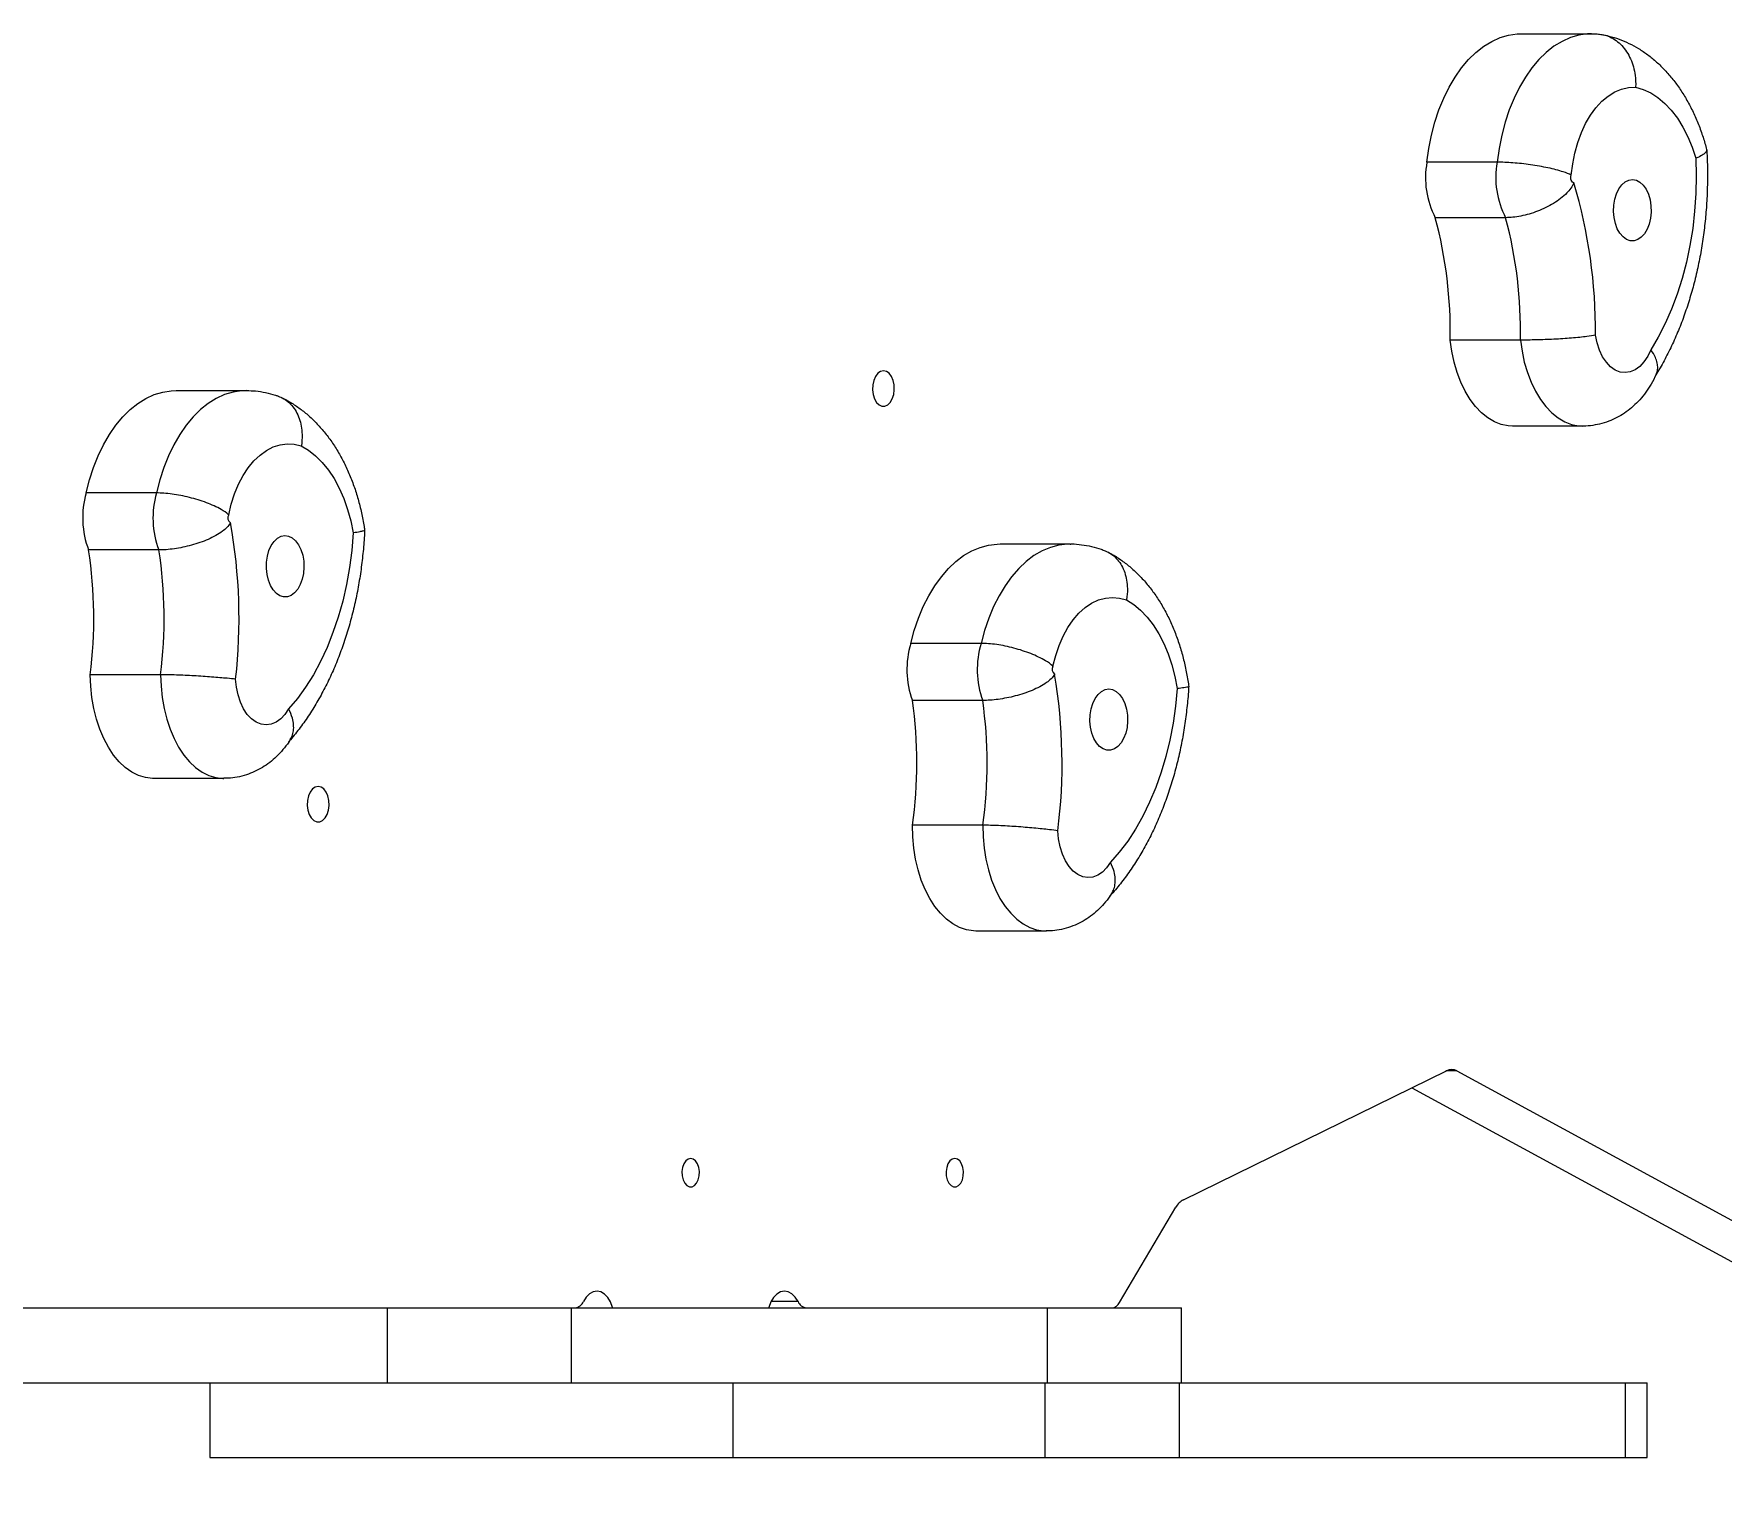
# Model space of a CAD drawing. Header units: millimetres. Extents: x -5943 to 5491, y -4078 to 3213.
# Drawn here: x 3285 to 3759, y -376.1 to 37.5 of the extents above; entities that cross this region are included whole.
import ezdxf

# ---------------------------------------------------------------- set-up
doc = ezdxf.new("R2010")
doc.units = ezdxf.units.MM
for name, color, linetype in [('DIKOM_ОБЪЕКТ', 7, 'Continuous'), ('DIKOM_РАЗМЕР_ЗОНА', 7, 'Continuous'), ('DIKOM_РАЗМЕР_ОБЪЕКТА', 7, 'Continuous')]:
    doc.layers.add(name, color=color, linetype=linetype)
doc.styles.add('style1', font='arial.ttf', dxfattribs={"width": 0.8})
doc.dimstyles.new('1-50', dxfattribs={"dimtxt": 300, "dimasz": 200, "dimexe": 100, "dimexo": 0, "dimgap": 100, "dimtad": 1, "dimtxsty": 'style1', "dimcen": 200, "dimclrd": 7, "dimclre": 7, "dimclrt": 7, "dimadec": 1, "dimazin": 2, "dimtfac": 1, "dimtmove": 0, "dimatfit": 2, "dimfxl": 0, "dimlwd": 25, "dimlwe": 18, "dimarcsym": 0})

# ---------------------------------------------------------------- blocks, each defined once
blk = doc.blocks.new('*D9')
at = {"layer": 'Defpoints', "color": 0, "transparency": 16777216}
for p in [(3989.88, 24.89), (-2725.45, -245.4), (-2725.45, -2177.85)]:
    blk.add_point(p, dxfattribs=at)
at = {"layer": 'DIKOM_РАЗМЕР_ОБЪЕКТА', "color": 7, "lineweight": 18, "transparency": 16777216}
for p, q in [((3989.88, 24.89), (3989.88, -2277.85)), ((-2725.45, -245.4), (-2725.45, -2277.85))]:
    blk.add_line(p, q, dxfattribs=at)
at = {"layer": 'DIKOM_РАЗМЕР_ОБЪЕКТА', "color": 7, "lineweight": 25, "transparency": 16777216}
blk.add_line((3789.88, -2177.85), (-2525.45, -2177.85), dxfattribs=at)
at = {"layer": 'DIKOM_РАЗМЕР_ОБЪЕКТА', "color": 7, "transparency": 16777216}
for points in [[(-2525.45, -2144.52), (-2525.45, -2211.18), (-2725.45, -2177.85)], [(3789.88, -2144.52), (3789.88, -2211.18), (3989.88, -2177.85)]]:
    blk.add_solid(points, dxfattribs=at)
at = {"layer": 'DIKOM_РАЗМЕР_ОБЪЕКТА', "color": 7, "transparency": 16777216, "insert": (910.74, -1924.68), "char_height": 300, "attachment_point": 5, "style": 'style1'}
blk.add_mtext('6700', dxfattribs=at)
blk = doc.blocks.new('*D11')
at = {"layer": 'Defpoints', "color": 0, "transparency": 16777216}
for p in [(-4749.28, -9.9), (5490.66, -9.9), (-4749.28, -3977.5)]:
    blk.add_point(p, dxfattribs=at)
at = {"layer": 'DIKOM_РАЗМЕР_ЗОНА', "color": 7, "lineweight": 18, "transparency": 16777216}
for p, q in [((-4749.28, -9.9), (-4749.28, -4077.5)), ((5490.66, -9.9), (5490.66, -4077.5))]:
    blk.add_line(p, q, dxfattribs=at)
at = {"layer": 'DIKOM_РАЗМЕР_ЗОНА', "color": 7, "lineweight": 25, "transparency": 16777216}
blk.add_line((5290.66, -3977.5), (-4549.28, -3977.5), dxfattribs=at)
at = {"layer": 'DIKOM_РАЗМЕР_ЗОНА', "color": 7, "transparency": 16777216}
for points in [[(-4549.28, -3944.17), (-4549.28, -4010.83), (-4749.28, -3977.5)], [(5290.66, -3944.17), (5290.66, -4010.83), (5490.66, -3977.5)]]:
    blk.add_solid(points, dxfattribs=at)
at = {"layer": 'DIKOM_РАЗМЕР_ЗОНА', "color": 7, "transparency": 16777216, "insert": (142, -3724.33), "char_height": 300, "attachment_point": 5, "style": 'style1'}
blk.add_mtext('10200', dxfattribs=at)

msp = doc.modelspace()

# ---------------------------------------------------------------- linework, layer by layer
at = {"layer": 'DIKOM_ОБЪЕКТ', "color": 7, "linetype": 'Continuous', "lineweight": 15}
for p, q in [((3702.777, 37.47), (3722.527, 37.47)), ((3702.777, 37.47), (3722.527, 37.47)), ((3696.041, 1.409), (3676.291, 1.409)), ((3696.041, 1.409), (3676.291, 1.409)), ((3698.394, -14.194), (3678.645, -14.194)), ((3702.561, -48.567), (3682.811, -48.567)), ((3324.947, -62.721), (3344.697, -62.721)), ((3720.094, -72.712), (3700.345, -72.712)), ((3319.427, -91.49), (3299.678, -91.49)), ((3320.105, -107.52), (3300.356, -107.52)), ((3556.371, -105.833), (3576.121, -105.833)), ((3551.05, -133.746), (3531.301, -133.746)), ((3320.596, -142.55), (3300.846, -142.55)), ((3551.523, -149.796), (3531.774, -149.796)), ((3338.38, -171.671), (3318.631, -171.671)), ((3551.566, -184.834), (3531.817, -184.834)), ((3569.345, -214.56), (3549.596, -214.56)), ((3607.876, -290.035), (3681.765, -253.77)), ((3684.731, -253.842), (3681.618, -253.842)), ((3684.731, -253.842), (3784.16, -307.953)), ((3672.04, -258.543), (3762.831, -307.953)), ((3589.954, -318.874), (3605.758, -292.142)), ((3384.202, -320.404), (3384.202, -341.404)), ((3384.202, -320.404), (3435.899, -320.404)), ((3435.899, -320.404), (3435.899, -341.404)), ((3435.899, -320.404), (3569.642, -320.404)), ((3499.631, -318.593), (3492.075, -318.593)), ((3569.642, -320.404), (3569.642, -341.404)), ((3569.642, -320.404), (3607.384, -320.404)), ((3607.384, -341.404), (3607.384, -320.404)), ((3334.38, -341.404), (3334.38, -362.404)), ((3384.202, -341.404), (3435.899, -341.404)), ((3435.899, -341.404), (3569.642, -341.404)), ((3481.366, -341.404), (3481.366, -362.404)), ((3568.987, -341.404), (3568.987, -362.404)), ((3569.642, -341.404), (3607.384, -341.404)), ((3606.829, -362.404), (3606.829, -341.404)), ((3607.384, -341.404), (3731.991, -341.404)), ((3731.991, -341.404), (3731.991, -362.404)), ((3731.991, -341.404), (3738.15, -341.404)), ((3738.15, -362.404), (3738.15, -341.404)), ((3334.38, -362.404), (3481.366, -362.404)), ((3481.366, -362.404), (3568.987, -362.404)), ((3568.987, -362.404), (3606.829, -362.404)), ((3606.829, -362.404), (3731.991, -362.404)), ((3731.991, -362.404), (3738.15, -362.404))]:
    msp.add_line(p, q, dxfattribs=at)
at = {"layer": 'DIKOM_ОБЪЕКТ', "color": 7, "linetype": 'Continuous', "lineweight": 15, "flags": 128}
for points in [[(3676.291, 1.409), (3676.83, 5.255), (3677.578, 9.007), (3678.529, 12.634), (3679.677, 16.107), (3681.011, 19.397), (3682.52, 22.48), (3684.193, 25.329), (3686.016, 27.921), (3687.975, 30.236), (3690.053, 32.256), (3692.234, 33.962), (3694.499, 35.343), (3696.832, 36.386), (3699.213, 37.084), (3701.622, 37.43), (3702.777, 37.47)], [(3676.291, 1.409), (3676.83, 5.255), (3677.578, 9.007), (3678.529, 12.634), (3679.677, 16.107), (3681.011, 19.397), (3682.52, 22.48), (3684.193, 25.329), (3686.016, 27.921), (3687.975, 30.236), (3690.053, 32.256), (3692.234, 33.962), (3694.499, 35.343), (3696.832, 36.386), (3699.213, 37.084), (3701.622, 37.43), (3702.777, 37.47)], [(3722.529, 37.47), (3721.372, 37.43), (3718.962, 37.084), (3716.581, 36.386), (3714.249, 35.343), (3711.983, 33.962), (3709.802, 32.256), (3707.724, 30.236), (3705.766, 27.921), (3703.942, 25.329), (3702.269, 22.48), (3700.76, 19.397), (3699.426, 16.107), (3698.279, 12.634), (3697.327, 9.007), (3696.579, 5.255), (3696.041, 1.409)], [(3722.529, 37.47), (3721.372, 37.43), (3718.962, 37.084), (3716.581, 36.386), (3714.249, 35.343), (3711.983, 33.962), (3709.802, 32.256), (3707.724, 30.236), (3705.766, 27.921), (3703.942, 25.329), (3702.269, 22.48), (3700.76, 19.397), (3699.426, 16.107), (3698.279, 12.634), (3697.327, 9.007), (3696.579, 5.255), (3696.041, 1.409)], [(3716.839, -2.276), (3717.234, 0.897), (3717.844, 3.977), (3718.661, 6.927), (3719.676, 9.709), (3720.875, 12.289), (3722.243, 14.633), (3723.763, 16.714), (3725.417, 18.504), (3727.183, 19.982), (3729.039, 21.128), (3730.962, 21.929), (3732.928, 22.374), (3734.912, 22.457)], [(3716.839, -2.276), (3717.234, 0.897), (3717.844, 3.977), (3718.661, 6.927), (3719.676, 9.709), (3720.875, 12.289), (3722.243, 14.633), (3723.763, 16.714), (3725.417, 18.504), (3727.183, 19.982), (3729.039, 21.128), (3730.962, 21.929), (3732.928, 22.374), (3734.912, 22.457)], [(3734.912, 22.457), (3737.056, 21.833), (3739.151, 20.864), (3741.176, 19.558), (3743.111, 17.93), (3744.937, 15.994), (3746.635, 13.771), (3748.189, 11.283), (3749.582, 8.554), (3750.802, 5.613), (3751.836, 2.487)], [(3734.912, 22.457), (3737.056, 21.833), (3739.151, 20.864), (3741.176, 19.558), (3743.111, 17.93), (3744.937, 15.994), (3746.635, 13.771), (3748.189, 11.283), (3749.582, 8.554), (3750.802, 5.613), (3751.836, 2.487)], [(3751.836, 2.487), (3751.945, -2.467), (3751.832, -7.42), (3751.497, -12.347), (3750.941, -17.22), (3750.169, -22.014), (3749.183, -26.703), (3747.99, -31.262), (3746.595, -35.666), (3745.007, -39.892), (3743.233, -43.917), (3741.283, -47.719), (3739.168, -51.279)], [(3751.836, 2.487), (3751.945, -2.467), (3751.832, -7.42), (3751.497, -12.347), (3750.941, -17.22), (3750.169, -22.014), (3749.183, -26.703), (3747.99, -31.262), (3746.595, -35.666), (3745.007, -39.892), (3743.233, -43.917), (3741.283, -47.719), (3739.168, -51.279)], [(3717.566, -4.364), (3717.345, -4.316), (3717.14, -4.176), (3716.965, -3.953), (3716.83, -3.664), (3716.747, -3.328), (3716.72, -2.968), (3716.751, -2.609), (3716.839, -2.276)], [(3717.566, -4.364), (3717.345, -4.316), (3717.14, -4.176), (3716.965, -3.953), (3716.83, -3.664), (3716.747, -3.328), (3716.72, -2.968), (3716.751, -2.609), (3716.839, -2.276)], [(3733.398, -20.664), (3732.352, -20.294), (3731.373, -19.588), (3730.502, -18.575), (3729.773, -17.296), (3729.217, -15.805), (3728.856, -14.161), (3728.706, -12.433), (3728.772, -10.691), (3729.052, -9.006), (3729.534, -7.448), (3730.199, -6.079), (3731.018, -4.957), (3731.96, -4.127), (3732.984, -3.623), (3734.05, -3.466), (3735.114, -3.662), (3736.131, -4.203), (3737.061, -5.067), (3737.866, -6.219), (3738.511, -7.611), (3738.972, -9.186), (3739.228, -10.881), (3739.271, -12.625), (3739.097, -14.347), (3738.714, -15.977), (3738.138, -17.448), (3737.392, -18.7), (3736.507, -19.681), (3735.519, -20.352), (3734.468, -20.684), (3733.398, -20.664)], [(3733.398, -20.664), (3732.352, -20.294), (3731.373, -19.588), (3730.502, -18.575), (3729.773, -17.296), (3729.217, -15.805), (3728.856, -14.161), (3728.706, -12.433), (3728.772, -10.691), (3729.052, -9.006), (3729.534, -7.448), (3730.199, -6.079), (3731.018, -4.957), (3731.96, -4.127), (3732.984, -3.623), (3734.05, -3.466), (3735.114, -3.662), (3736.131, -4.203), (3737.061, -5.067), (3737.866, -6.219), (3738.511, -7.611), (3738.972, -9.186), (3739.228, -10.881), (3739.271, -12.625), (3739.097, -14.347), (3738.714, -15.977), (3738.138, -17.448), (3737.392, -18.7), (3736.507, -19.681), (3735.519, -20.352), (3734.468, -20.684), (3733.398, -20.664)], [(3739.168, -51.279), (3738.303, -53.118), (3737.265, -54.7), (3736.08, -55.98), (3734.783, -56.925), (3733.407, -57.508), (3731.992, -57.712), (3730.575, -57.533), (3729.195, -56.976), (3727.891, -56.055), (3726.698, -54.796), (3725.649, -53.234), (3724.772, -51.41), (3724.091, -49.376), (3723.625, -47.186)], [(3700.345, -72.712), (3699.114, -72.643), (3697.155, -72.242), (3695.234, -71.489), (3693.377, -70.394), (3691.606, -68.97), (3689.943, -67.234), (3688.407, -65.208), (3687.019, -62.917), (3685.796, -60.389), (3684.751, -57.655), (3683.899, -54.75), (3683.25, -51.708), (3682.811, -48.567)], [(3702.561, -48.567), (3702.999, -51.708), (3703.649, -54.75), (3704.501, -57.655), (3705.545, -60.389), (3706.769, -62.917), (3708.157, -65.208), (3709.692, -67.234), (3711.356, -68.97), (3713.127, -70.394), (3714.984, -71.489), (3716.904, -72.242), (3718.864, -72.643), (3720.075, -72.712)], [(3523.614, -57.172), (3522.787, -57.357), (3522.021, -57.9), (3521.373, -58.759), (3520.892, -59.871), (3520.612, -61.155), (3520.555, -62.513), (3520.725, -63.846), (3521.109, -65.055), (3521.679, -66.05), (3522.393, -66.758), (3523.196, -67.125), (3524.031, -67.125), (3524.835, -66.758), (3525.549, -66.05), (3526.118, -65.055), (3526.502, -63.846), (3526.672, -62.513), (3526.615, -61.155), (3526.336, -59.871), (3525.854, -58.759), (3525.207, -57.9), (3524.441, -57.357), (3523.614, -57.172)], [(3299.678, -91.49), (3300.613, -87.851), (3301.745, -84.365), (3303.064, -81.058), (3304.559, -77.957), (3306.219, -75.088), (3308.03, -72.474), (3309.978, -70.135), (3312.047, -68.091), (3314.22, -66.358), (3316.48, -64.95), (3318.807, -63.878), (3321.185, -63.152), (3323.593, -62.777), (3324.947, -62.721)], [(3344.728, -62.721), (3343.342, -62.777), (3340.934, -63.152), (3338.557, -63.878), (3336.229, -64.95), (3333.969, -66.358), (3331.796, -68.091), (3329.728, -70.135), (3327.78, -72.474), (3325.969, -75.088), (3324.308, -77.957), (3322.813, -81.058), (3321.494, -84.365), (3320.363, -87.851), (3319.427, -91.49)], [(3339.705, -97.623), (3340.428, -94.608), (3341.353, -91.744), (3342.469, -89.067), (3343.761, -86.61), (3345.213, -84.404), (3346.808, -82.476), (3348.524, -80.852), (3350.342, -79.55), (3352.237, -78.589), (3354.186, -77.979), (3356.165, -77.728), (3358.148, -77.84), (3360.112, -78.312)], [(3360.112, -78.312), (3362.158, -79.526), (3364.12, -81.067), (3365.978, -82.92), (3367.713, -85.066), (3369.308, -87.483), (3370.748, -90.148), (3372.017, -93.034), (3373.103, -96.113), (3373.995, -99.352), (3374.685, -102.721)], [(3354.086, -120.371), (3353.094, -119.714), (3352.204, -118.744), (3351.452, -117.503), (3350.869, -116.039), (3350.478, -114.414), (3350.295, -112.694), (3350.329, -110.95), (3350.577, -109.252), (3351.03, -107.67), (3351.669, -106.27), (3352.467, -105.107), (3353.393, -104.231), (3354.408, -103.677), (3355.47, -103.467), (3356.537, -103.61), (3357.564, -104.101), (3358.51, -104.918), (3359.335, -106.03), (3360.006, -107.389), (3360.496, -108.941), (3360.784, -110.622), (3360.859, -112.364), (3360.717, -114.094), (3360.365, -115.742), (3359.816, -117.241), (3359.094, -118.529), (3358.227, -119.553), (3357.252, -120.272), (3356.208, -120.656), (3355.138, -120.69), (3354.086, -120.371)], [(3374.685, -102.721), (3374.272, -107.631), (3373.639, -112.48), (3372.791, -117.24), (3371.731, -121.885), (3370.466, -126.392), (3369.002, -130.736), (3367.347, -134.894), (3365.51, -138.842), (3363.501, -142.561), (3361.33, -146.03), (3359.009, -149.231), (3356.551, -152.146)], [(3531.301, -133.746), (3532.282, -130.14), (3533.458, -126.693), (3534.819, -123.431), (3536.354, -120.382), (3538.05, -117.57), (3539.894, -115.018), (3541.872, -112.746), (3543.966, -110.772), (3546.161, -109.113), (3548.438, -107.783), (3550.779, -106.791), (3553.165, -106.145), (3555.577, -105.852), (3556.371, -105.833)], [(3576.115, -105.833), (3575.327, -105.852), (3572.914, -106.145), (3570.528, -106.791), (3568.187, -107.783), (3565.91, -109.113), (3563.716, -110.772), (3561.621, -112.746), (3559.644, -115.018), (3557.799, -117.57), (3556.103, -120.382), (3554.568, -123.431), (3553.207, -126.693), (3552.032, -130.14), (3551.05, -133.746)], [(3571.248, -140.164), (3572.009, -137.175), (3572.971, -134.343), (3574.12, -131.704), (3575.443, -129.291), (3576.924, -127.135), (3578.542, -125.262), (3580.279, -123.696), (3582.113, -122.457), (3584.02, -121.56), (3585.977, -121.016), (3587.958, -120.833), (3589.94, -121.012), (3591.897, -121.551)], [(3591.897, -121.551), (3593.927, -122.834), (3595.869, -124.442), (3597.703, -126.357), (3599.41, -128.561), (3600.974, -131.033), (3602.379, -133.746), (3603.611, -136.674), (3604.658, -139.789), (3605.508, -143.058), (3606.155, -146.449)], [(3318.631, -171.671), (3318.286, -171.666), (3316.317, -171.425), (3314.376, -170.829), (3312.488, -169.886), (3310.675, -168.607), (3308.961, -167.009), (3307.365, -165.11), (3305.909, -162.934), (3304.61, -160.509), (3303.483, -157.864), (3302.543, -155.031), (3301.802, -152.046), (3301.268, -148.945), (3300.948, -145.766), (3300.846, -142.55)], [(3320.596, -142.55), (3320.697, -145.766), (3321.017, -148.945), (3321.551, -152.046), (3322.293, -155.031), (3323.232, -157.864), (3324.359, -160.509), (3325.658, -162.934), (3327.115, -165.11), (3328.71, -167.009), (3330.424, -168.607), (3332.237, -169.886), (3334.125, -170.829), (3336.066, -171.425), (3338.035, -171.666), (3338.377, -171.671)], [(3356.551, -152.146), (3355.506, -153.716), (3354.316, -154.984), (3353.015, -155.914), (3351.637, -156.482), (3350.22, -156.671), (3348.804, -156.477), (3347.427, -155.904), (3346.127, -154.969), (3344.939, -153.697), (3343.896, -152.123), (3343.026, -150.29), (3342.354, -148.248), (3341.897, -146.054), (3341.669, -143.766)], [(3585.334, -163.396), (3584.352, -162.705), (3583.474, -161.706), (3582.738, -160.439), (3582.174, -158.956), (3581.804, -157.318), (3581.643, -155.592), (3581.699, -153.849), (3581.969, -152.16), (3582.442, -150.594), (3583.099, -149.215), (3583.912, -148.081), (3584.848, -147.236), (3585.87, -146.716), (3586.935, -146.542), (3588, -146.722), (3589.02, -147.247), (3589.955, -148.097), (3590.766, -149.236), (3591.42, -150.618), (3591.889, -152.186), (3592.156, -153.877), (3592.208, -155.62), (3592.045, -157.345), (3591.671, -158.981), (3591.104, -160.461), (3590.365, -161.724), (3589.486, -162.719), (3588.501, -163.405), (3587.453, -163.753), (3586.382, -163.75), (3585.334, -163.396)], [(3606.155, -146.449), (3605.679, -151.345), (3604.985, -156.171), (3604.076, -160.901), (3602.957, -165.509), (3601.635, -169.972), (3600.115, -174.266), (3598.408, -178.366), (3596.52, -182.251), (3594.464, -185.901), (3592.249, -189.296), (3589.888, -192.417), (3587.393, -195.248)], [(3364.855, -173.917), (3364.027, -174.102), (3363.262, -174.645), (3362.614, -175.504), (3362.133, -176.616), (3361.853, -177.899), (3361.796, -179.258), (3361.966, -180.591), (3362.35, -181.8), (3362.92, -182.795), (3363.633, -183.503), (3364.437, -183.87), (3365.272, -183.87), (3366.076, -183.503), (3366.789, -182.795), (3367.359, -181.8), (3367.743, -180.591), (3367.913, -179.258), (3367.856, -177.899), (3367.576, -176.616), (3367.095, -175.504), (3366.448, -174.645), (3365.682, -174.102), (3364.855, -173.917)], [(3549.596, -214.56), (3548.881, -214.537), (3546.915, -214.229), (3544.982, -213.567), (3543.106, -212.56), (3541.31, -211.22), (3539.617, -209.564), (3538.046, -207.611), (3536.618, -205.387), (3535.35, -202.918), (3534.257, -200.235), (3533.354, -197.37), (3532.651, -194.361), (3532.156, -191.242), (3531.877, -188.054), (3531.817, -184.834)], [(3551.566, -184.834), (3551.627, -188.054), (3551.906, -191.242), (3552.4, -194.361), (3553.103, -197.37), (3554.007, -200.235), (3555.099, -202.918), (3556.367, -205.387), (3557.795, -207.611), (3559.366, -209.564), (3561.06, -211.22), (3562.856, -212.56), (3564.731, -213.567), (3566.664, -214.229), (3568.63, -214.537), (3569.337, -214.56)], [(3587.393, -195.248), (3586.328, -196.782), (3585.123, -198.009), (3583.81, -198.895), (3582.425, -199.416), (3581.006, -199.557), (3579.593, -199.314), (3578.224, -198.695), (3576.936, -197.716), (3575.764, -196.404), (3574.742, -194.795), (3573.896, -192.933), (3573.249, -190.869), (3572.821, -188.659), (3572.622, -186.364)], [(3469.488, -278.404), (3468.765, -278.582), (3468.106, -279.099), (3467.57, -279.91), (3467.205, -280.942), (3467.042, -282.105), (3467.097, -283.294), (3467.364, -284.404), (3467.82, -285.336), (3468.424, -286.008), (3469.122, -286.359), (3469.853, -286.359), (3470.552, -286.008), (3471.156, -285.336), (3471.612, -284.404), (3471.879, -283.294), (3471.934, -282.105), (3471.771, -280.942), (3471.405, -279.91), (3470.869, -279.099), (3470.211, -278.582), (3469.488, -278.404)], [(3543.678, -278.404), (3542.955, -278.582), (3542.296, -279.099), (3541.76, -279.91), (3541.395, -280.942), (3541.232, -282.105), (3541.287, -283.294), (3541.554, -284.404), (3542.009, -285.336), (3542.614, -286.008), (3543.312, -286.359), (3544.043, -286.359), (3544.742, -286.008), (3545.346, -285.336), (3545.802, -284.404), (3546.069, -283.294), (3546.123, -282.105), (3545.961, -280.942), (3545.595, -279.91), (3545.059, -279.099), (3544.401, -278.582), (3543.678, -278.404)], [(3447.594, -320.404), (3447.549, -320.248), (3446.973, -318.739), (3446.207, -317.474), (3445.288, -316.517), (3444.262, -315.914), (3443.18, -315.696), (3442.096, -315.873), (3441.062, -316.436), (3440.129, -317.358), (3439.345, -318.593)], [(3499.631, -318.593), (3498.846, -317.358), (3497.914, -316.436), (3496.88, -315.873), (3495.795, -315.696), (3494.713, -315.914), (3493.688, -316.517), (3492.769, -317.474), (3492.003, -318.739), (3491.426, -320.248), (3491.382, -320.404)]]:
    msp.add_lwpolyline(points, dxfattribs=at)
at = {"layer": 'DIKOM_ОБЪЕКТ', "color": 7, "linetype": 'Continuous', "lineweight": 15}
for centre, radius, start, end in [((3700.04, -2.987), 24.153, 169.5115, 207.6441), ((3700.04, -2.987), 24.153, 169.5115, 207.6441), ((3719.788, -2.988), 24.151, 169.51003, 207.64557), ((3719.788, -2.988), 24.151, 169.51003, 207.64557), ((3579.304, -45.768), 144.328, 359.43695, 16.6708), ((3579.304, -45.768), 144.328, 359.43695, 16.6708), ((3559.948, -46.021), 122.89, 358.81262, 15.01014), ((3579.695, -46.021), 122.892, 358.81256, 15.00981), ((3324.058, -98.488), 25.364, 163.98349, 200.8599), ((3343.808, -98.488), 25.365, 163.98422, 200.85917), ((3341.143, -98.492), 1.68, 148.84026, 235.94644), ((3191.622, -126.815), 151.001, 353.55439, 10.27359), ((3174.55, -126.799), 127.274, 352.89094, 8.71229), ((3194.304, -126.799), 127.27, 352.8908, 8.71263), ((3555.646, -141.06), 25.42, 163.2774, 200.0989), ((3575.395, -141.06), 25.42, 163.2774, 200.0989), ((3572.695, -141.054), 1.699, 148.42592, 234.78987), ((3422.541, -167.488), 151.263, 352.83133, 9.53108), ((3405.671, -167.468), 127.335, 352.16144, 7.97774), ((3425.416, -167.468), 127.339, 352.1617, 7.97748), ((3683.181, -256.577), 3.143, 60.44732, 116.77249), ((3610.376, -294.664), 5.261, 118.37019, 151.36309), ((3436.683, -317.567), 2.852, 276.04209, 338.93164), ((3502.292, -317.567), 2.852, 201.06836, 263.95791), ((3587.513, -317.709), 2.705, 274.97306, 334.47686)]:
    msp.add_arc(centre, radius, start, end, dxfattribs=at)
for points, knots in [([(3722.529, 37.45), (3722.669, 37.457), (3723.327, 37.49), (3723.984, 37.43), (3724.501, 37.384)], [0, 0, 0, 0, 0.2134086, 1, 1, 1, 1]), ([(3722.529, 37.45), (3722.669, 37.457), (3723.327, 37.49), (3723.984, 37.43), (3724.501, 37.384)], [0, 0, 0, 0, 0.2134086, 1, 1, 1, 1]), ([(3724.498, 37.347), (3724.914, 37.318), (3726.003, 37.241), (3727.673, 36.644), (3729.462, 35.62), (3731.053, 34.216), (3732.431, 32.47), (3733.532, 30.456), (3734.345, 28.195), (3734.881, 25.553), (3734.966, 23.589), (3734.913, 22.483), (3734.912, 22.457)], [0, 0, 0, 0, 0.0700926, 0.1832748, 0.293271, 0.4064508, 0.5164661, 0.6296708, 0.7397435, 0.8530035, 0.9965109, 1, 1, 1, 1]), ([(3724.498, 37.347), (3724.914, 37.318), (3726.003, 37.241), (3727.673, 36.644), (3729.462, 35.62), (3731.053, 34.216), (3732.431, 32.47), (3733.532, 30.456), (3734.345, 28.195), (3734.881, 25.553), (3734.966, 23.589), (3734.913, 22.483), (3734.912, 22.457)], [0, 0, 0, 0, 0.0700926, 0.1832748, 0.293271, 0.4064508, 0.5164661, 0.6296708, 0.7397435, 0.8530035, 0.9965109, 1, 1, 1, 1]), ([(3725.48, 37.257), (3726.125, 37.129), (3727.749, 36.806), (3730.289, 35.996), (3733.076, 34.816), (3735.768, 33.345), (3738.36, 31.593), (3740.841, 29.563), (3743.198, 27.257), (3745.417, 24.684), (3747.483, 21.855), (3749.378, 18.788), (3751.088, 15.508), (3752.594, 12.039), (3753.871, 8.52), (3754.542, 6.107), (3754.863, 4.952)], [0, 0, 0, 0, 0.044723, 0.1126461, 0.1809473, 0.2500904, 0.3203723, 0.3920206, 0.4651775, 0.5398478, 0.6158977, 0.693062, 0.7710021, 0.8493789, 0.9278696, 1, 1, 1, 1]), ([(3725.48, 37.257), (3726.125, 37.129), (3727.749, 36.806), (3730.289, 35.996), (3733.076, 34.816), (3735.768, 33.345), (3738.36, 31.593), (3740.841, 29.563), (3743.198, 27.257), (3745.417, 24.684), (3747.483, 21.855), (3749.378, 18.788), (3751.088, 15.508), (3752.594, 12.039), (3753.871, 8.52), (3754.542, 6.107), (3754.863, 4.952)], [0, 0, 0, 0, 0.044723, 0.1126461, 0.1809473, 0.2500904, 0.3203723, 0.3920206, 0.4651775, 0.5398478, 0.6158977, 0.693062, 0.7710021, 0.8493789, 0.9278696, 1, 1, 1, 1]), ([(3754.878, 4.829), (3754.908, 4.329), (3755.04, 2.13), (3755.125, -1.786), (3755.051, -6.906), (3754.763, -12.011), (3754.267, -17.083), (3753.563, -22.105), (3752.652, -27.059), (3751.536, -31.928), (3750.215, -36.696), (3748.692, -41.344), (3746.967, -45.856), (3745.045, -50.217), (3742.92, -54.397), (3741.368, -57.121), (3740.528, -58.448), (3740.502, -58.49)], [0, 0, 0, 0, 0.0219295, 0.09644, 0.1709546, 0.2454947, 0.3200836, 0.3947513, 0.4695272, 0.5444379, 0.6195078, 0.6947551, 0.770189, 0.8458098, 0.9215959, 0.9975049, 1, 1, 1, 1]), ([(3754.878, 4.829), (3754.908, 4.329), (3755.04, 2.13), (3755.125, -1.786), (3755.051, -6.906), (3754.763, -12.011), (3754.267, -17.083), (3753.563, -22.105), (3752.652, -27.059), (3751.536, -31.928), (3750.215, -36.696), (3748.692, -41.344), (3746.967, -45.856), (3745.045, -50.217), (3742.92, -54.397), (3741.368, -57.121), (3740.528, -58.448), (3740.502, -58.49)], [0, 0, 0, 0, 0.0219295, 0.09644, 0.1709546, 0.2454947, 0.3200836, 0.3947513, 0.4695272, 0.5444379, 0.6195078, 0.6947551, 0.770189, 0.8458098, 0.9215959, 0.9975049, 1, 1, 1, 1]), ([(3754.832, 4.826), (3754.846, 4.736), (3754.882, 4.484), (3754.481, 3.997), (3753.577, 3.314), (3752.546, 2.792), (3751.844, 2.49), (3751.836, 2.487)], [0, 0, 0, 0, 0.1398321, 0.3894321, 0.6460865, 0.9959501, 1, 1, 1, 1]), ([(3754.832, 4.826), (3754.846, 4.736), (3754.882, 4.484), (3754.481, 3.997), (3753.577, 3.314), (3752.546, 2.792), (3751.844, 2.49), (3751.836, 2.487)], [0, 0, 0, 0, 0.1398321, 0.3894321, 0.6460865, 0.9959501, 1, 1, 1, 1]), ([(3716.839, -2.276), (3716.831, -2.271), (3716.181, -1.896), (3714.833, -1.383), (3712.572, -0.717), (3710.311, -0.185), (3707.896, 0.285), (3705.4, 0.683), (3702.891, 1.002), (3700.445, 1.234), (3698.112, 1.381), (3696.731, 1.4), (3696.041, 1.409)], [0, 0, 0, 0, 0.0016792, 0.1432346, 0.2503997, 0.3575625, 0.4646482, 0.5717389, 0.6788014, 0.7858706, 0.8929376, 1, 1, 1, 1]), ([(3716.839, -2.276), (3716.831, -2.271), (3716.181, -1.896), (3714.833, -1.383), (3712.572, -0.717), (3710.311, -0.185), (3707.896, 0.285), (3705.4, 0.683), (3702.891, 1.002), (3700.445, 1.234), (3698.112, 1.381), (3696.731, 1.4), (3696.041, 1.409)], [0, 0, 0, 0, 0.0016792, 0.1432346, 0.2503997, 0.3575625, 0.4646482, 0.5717389, 0.6788014, 0.7858706, 0.8929376, 1, 1, 1, 1]), ([(3717.566, -4.364), (3717.563, -4.371), (3717.35, -4.933), (3716.767, -5.951), (3715.523, -7.391), (3713.895, -8.837), (3711.879, -10.208), (3709.678, -11.401), (3707.369, -12.399), (3705.013, -13.19), (3702.685, -13.764), (3700.433, -14.125), (3699.074, -14.171), (3698.394, -14.194)], [0, 0, 0, 0, 0.0010787, 0.0825342, 0.1644331, 0.2697856, 0.3751533, 0.4795739, 0.5839832, 0.6879804, 0.7919715, 0.8959881, 1, 1, 1, 1]), ([(3717.566, -4.364), (3717.563, -4.371), (3717.35, -4.933), (3716.767, -5.951), (3715.523, -7.391), (3713.895, -8.837), (3711.879, -10.208), (3709.678, -11.401), (3707.369, -12.399), (3705.013, -13.19), (3702.685, -13.764), (3700.433, -14.125), (3699.074, -14.171), (3698.394, -14.194)], [0, 0, 0, 0, 0.0010787, 0.0825342, 0.1644331, 0.2697856, 0.3751533, 0.4795739, 0.5839832, 0.6879804, 0.7919715, 0.8959881, 1, 1, 1, 1]), ([(3723.625, -47.186), (3723.615, -47.188), (3722.921, -47.326), (3721.531, -47.545), (3719.212, -47.814), (3716.923, -48.02), (3714.469, -48.193), (3711.964, -48.331), (3709.429, -48.438), (3706.987, -48.512), (3704.638, -48.559), (3703.26, -48.565), (3702.561, -48.567)], [0, 0, 0, 0, 0.0020411, 0.1451466, 0.2509353, 0.3597539, 0.4650802, 0.5734302, 0.6785503, 0.7867075, 0.8918258, 1, 1, 1, 1]), ([(3740.733, -57.987), (3740.775, -57.917), (3741.043, -57.469), (3741.162, -56.469), (3741.054, -55.014), (3740.468, -53.282), (3739.708, -52.009), (3739.176, -51.289), (3739.168, -51.279)], [0, 0, 0, 0, 0.0414379, 0.2642696, 0.4814085, 0.7047974, 0.9955869, 1, 1, 1, 1]), ([(3740.757, -57.997), (3740.729, -58.066), (3740.305, -59.09), (3739.345, -60.87), (3737.814, -63.247), (3736.134, -65.322), (3734.297, -67.164), (3732.318, -68.756), (3730.214, -70.094), (3727.928, -71.203), (3725.478, -72.051), (3722.899, -72.552), (3721.081, -72.757), (3720.143, -72.703), (3720.061, -72.699)], [0, 0, 0, 0, 0.0081097, 0.121091, 0.2226136, 0.3219039, 0.4187958, 0.5134629, 0.6062569, 0.6975884, 0.7973939, 0.8950951, 0.9908473, 1, 1, 1, 1]), ([(3344.744, -62.738), (3345.588, -62.756), (3347.381, -62.796), (3350.091, -63.245), (3352.214, -63.795), (3353.381, -64.216), (3353.657, -64.316)], [0, 0, 0, 0, 0.2780407, 0.5907683, 0.9031234, 1, 1, 1, 1]), ([(3353.643, -64.358), (3353.879, -64.43), (3354.726, -64.686), (3356.03, -65.543), (3357.483, -66.882), (3358.676, -68.585), (3359.568, -70.54), (3360.145, -72.737), (3360.405, -75.304), (3360.283, -77.212), (3360.116, -78.287), (3360.112, -78.312)], [0, 0, 0, 0, 0.0496266, 0.1776183, 0.3093231, 0.4373422, 0.5690686, 0.6971541, 0.8289484, 0.9959397, 1, 1, 1, 1]), ([(3354.453, -64.653), (3355.02, -64.933), (3356.514, -65.67), (3358.821, -67.122), (3361.356, -69.035), (3363.765, -71.228), (3366.044, -73.69), (3368.176, -76.415), (3370.144, -79.385), (3371.932, -82.58), (3373.526, -85.973), (3374.913, -89.535), (3376.09, -93.234), (3377.041, -97.046), (3377.611, -99.967), (3377.844, -101.615), (3377.89, -101.946)], [0, 0, 0, 0, 0.0441498, 0.1163059, 0.1894161, 0.2640395, 0.3402357, 0.4179274, 0.4968918, 0.5768045, 0.6573074, 0.7380671, 0.8187985, 0.8993863, 0.9797904, 1, 1, 1, 1]), ([(3339.705, -97.623), (3339.698, -97.617), (3339.096, -97.065), (3337.821, -96.231), (3335.653, -95.131), (3333.468, -94.23), (3331.121, -93.429), (3328.682, -92.745), (3326.219, -92.195), (3323.807, -91.793), (3321.495, -91.539), (3320.117, -91.506), (3319.427, -91.49)], [0, 0, 0, 0, 0.0016804, 0.1432378, 0.2504002, 0.3575614, 0.4646502, 0.5717371, 0.6788014, 0.785868, 0.8929342, 1, 1, 1, 1]), ([(3340.202, -99.884), (3340.199, -99.89), (3339.929, -100.383), (3339.248, -101.241), (3337.866, -102.391), (3336.102, -103.524), (3333.958, -104.568), (3331.647, -105.464), (3329.245, -106.205), (3326.816, -106.788), (3324.435, -107.207), (3322.151, -107.47), (3320.787, -107.503), (3320.105, -107.52)], [0, 0, 0, 0, 0.0010793, 0.0825361, 0.1644321, 0.2697865, 0.3751556, 0.4795713, 0.5839854, 0.6879803, 0.7919739, 0.8959865, 1, 1, 1, 1]), ([(3377.891, -101.966), (3377.868, -102.466), (3377.767, -104.67), (3377.438, -108.559), (3376.825, -113.604), (3375.998, -118.588), (3374.966, -123.494), (3373.729, -128.306), (3372.289, -133.005), (3370.646, -137.575), (3368.804, -142), (3366.765, -146.26), (3364.532, -150.336), (3362.111, -154.214), (3359.5, -157.858), (3357.595, -160.233), (3356.56, -161.384), (3356.494, -161.457)], [0, 0, 0, 0, 0.0217814, 0.095891, 0.1700733, 0.2443511, 0.3187526, 0.3933027, 0.4680223, 0.5429254, 0.6180152, 0.6932809, 0.76869, 0.8441782, 0.9196177, 0.9948663, 1, 1, 1, 1]), ([(3377.846, -101.963), (3377.852, -101.992), (3377.871, -102.07), (3377.436, -102.225), (3376.485, -102.445), (3375.416, -102.618), (3374.693, -102.72), (3374.685, -102.721)], [0, 0, 0, 0, 0.1389323, 0.3887922, 0.6457185, 0.9959462, 1, 1, 1, 1]), ([(3576.111, -105.849), (3576.223, -105.844), (3577.286, -105.792), (3579.3, -105.995), (3582.105, -106.478), (3584.294, -107.11), (3585.526, -107.594), (3585.876, -107.731)], [0, 0, 0, 0, 0.033595, 0.3190679, 0.6031519, 0.8872322, 1, 1, 1, 1]), ([(3585.866, -107.761), (3586.013, -107.807), (3586.766, -108.041), (3587.976, -108.857), (3589.414, -110.183), (3590.585, -111.878), (3591.452, -113.822), (3592, -116.007), (3592.228, -118.559), (3592.081, -120.457), (3591.901, -121.526), (3591.897, -121.551)], [0, 0, 0, 0, 0.0317224, 0.1621277, 0.2963127, 0.4267437, 0.5609511, 0.6914495, 0.8257256, 0.9958636, 1, 1, 1, 1]), ([(3586.644, -108.083), (3587.199, -108.378), (3588.672, -109.16), (3590.947, -110.683), (3593.448, -112.68), (3595.819, -114.955), (3598.055, -117.497), (3600.139, -120.298), (3602.055, -123.338), (3603.786, -126.596), (3605.319, -130.043), (3606.642, -133.649), (3607.753, -137.385), (3608.638, -141.224), (3609.143, -144.072), (3609.341, -145.633), (3609.371, -145.873)], [0, 0, 0, 0, 0.0439927, 0.1167762, 0.1905615, 0.265898, 0.3428068, 0.4211609, 0.5007014, 0.5810865, 0.6619596, 0.7429863, 0.823942, 0.904734, 0.9853408, 1, 1, 1, 1]), ([(3571.248, -140.164), (3571.241, -140.157), (3570.646, -139.586), (3569.382, -138.714), (3567.228, -137.564), (3565.055, -136.62), (3562.718, -135.78), (3560.289, -135.062), (3557.833, -134.486), (3555.426, -134.064), (3553.117, -133.797), (3551.739, -133.763), (3551.05, -133.746)], [0, 0, 0, 0, 0.0016824, 0.1432398, 0.2504001, 0.3575644, 0.4646517, 0.5717376, 0.6788027, 0.7858676, 0.8929358, 1, 1, 1, 1]), ([(3341.669, -143.766), (3341.659, -143.765), (3340.959, -143.706), (3339.565, -143.586), (3337.242, -143.39), (3334.952, -143.209), (3332.498, -143.031), (3329.994, -142.87), (3327.461, -142.733), (3325.021, -142.63), (3322.673, -142.563), (3321.295, -142.554), (3320.596, -142.55)], [0, 0, 0, 0, 0.0020431, 0.1451474, 0.2509377, 0.3597591, 0.465085, 0.5734327, 0.6785532, 0.7867092, 0.8918294, 1, 1, 1, 1]), ([(3571.716, -142.441), (3571.712, -142.448), (3571.436, -142.931), (3570.745, -143.767), (3569.348, -144.88), (3567.569, -145.972), (3565.413, -146.975), (3563.09, -147.834), (3560.68, -148.542), (3558.243, -149.098), (3555.857, -149.497), (3553.57, -149.748), (3552.205, -149.78), (3551.523, -149.796)], [0, 0, 0, 0, 0.001079, 0.0825374, 0.1644312, 0.2697849, 0.3751566, 0.4795716, 0.5839876, 0.6879838, 0.791975, 0.8959881, 1, 1, 1, 1]), ([(3609.369, -145.888), (3609.34, -146.388), (3609.211, -148.589), (3608.832, -152.47), (3608.154, -157.498), (3607.262, -162.459), (3606.166, -167.338), (3604.865, -172.116), (3603.361, -176.777), (3601.656, -181.304), (3599.752, -185.678), (3597.652, -189.883), (3595.358, -193.899), (3592.88, -197.708), (3590.214, -201.278), (3588.264, -203.609), (3587.201, -204.739), (3587.125, -204.819)], [0, 0, 0, 0, 0.0217882, 0.0958441, 0.1699811, 0.2442225, 0.3185952, 0.3931241, 0.467827, 0.5427156, 0.6177899, 0.6930315, 0.7684011, 0.8438135, 0.919137, 0.9942174, 1, 1, 1, 1]), ([(3609.324, -145.885), (3609.331, -145.906), (3609.349, -145.963), (3608.912, -146.077), (3607.957, -146.241), (3606.887, -146.371), (3606.163, -146.448), (3606.155, -146.449)], [0, 0, 0, 0, 0.1400939, 0.3896155, 0.6462028, 0.9959579, 1, 1, 1, 1]), ([(3356.989, -160.725), (3357.167, -160.446), (3357.626, -159.728), (3357.954, -158.326), (3358.001, -156.59), (3357.618, -154.535), (3357.008, -153.016), (3356.558, -152.159), (3356.551, -152.146)], [0, 0, 0, 0, 0.1281484, 0.3308237, 0.5283199, 0.7314996, 0.9959826, 1, 1, 1, 1]), ([(3357.025, -160.746), (3356.997, -160.793), (3356.506, -161.624), (3355.401, -163.1), (3353.667, -165.089), (3351.764, -166.824), (3349.731, -168.311), (3347.58, -169.537), (3345.259, -170.531), (3342.789, -171.237), (3340.453, -171.63), (3338.978, -171.636), (3338.373, -171.638)], [0, 0, 0, 0, 0.0072725, 0.1269655, 0.2438229, 0.3578784, 0.4694492, 0.5789948, 0.6870059, 0.8045869, 0.9198188, 1, 1, 1, 1]), ([(3572.622, -186.364), (3572.612, -186.363), (3571.912, -186.28), (3570.521, -186.118), (3568.2, -185.867), (3565.913, -185.639), (3563.462, -185.418), (3560.96, -185.222), (3558.429, -185.055), (3555.99, -184.931), (3553.643, -184.85), (3552.265, -184.84), (3551.566, -184.834)], [0, 0, 0, 0, 0.0020437, 0.1451487, 0.2509358, 0.3597598, 0.4650819, 0.5734361, 0.678553, 0.7867081, 0.8918308, 1, 1, 1, 1]), ([(3587.668, -204.064), (3587.87, -203.752), (3588.359, -202.994), (3588.718, -201.535), (3588.786, -199.769), (3588.43, -197.678), (3587.839, -196.134), (3587.4, -195.261), (3587.393, -195.248)], [0, 0, 0, 0, 0.1395146, 0.3395492, 0.5344705, 0.7350007, 0.9960365, 1, 1, 1, 1]), ([(3587.7, -204.083), (3587.672, -204.128), (3587.171, -204.942), (3586.044, -206.387), (3584.28, -208.33), (3582.349, -210.018), (3580.292, -211.455), (3578.042, -212.673), (3575.615, -213.634), (3573.042, -214.265), (3570.935, -214.561), (3569.701, -214.53), (3569.33, -214.521)], [0, 0, 0, 0, 0.0070696, 0.1290667, 0.2481246, 0.3643586, 0.47813, 0.5899268, 0.7125028, 0.8323779, 0.9496805, 1, 1, 1, 1]), ([(3252.253, -320.404), (3255.321, -320.404), (3261.372, -320.404), (3270.193, -320.404), (3278.68, -320.404), (3286.899, -320.404), (3294.898, -320.404), (3302.702, -320.404), (3311.282, -320.404), (3320.519, -320.404), (3330.238, -320.404), (3339.464, -320.404), (3348.117, -320.404), (3356.108, -320.404), (3363.353, -320.404), (3369.763, -320.404), (3374.572, -320.404), (3378.043, -320.404), (3380.485, -320.404), (3382.4, -320.404), (3383.777, -320.404), (3384.059, -320.404), (3384.202, -320.404)], [0, 0, 0, 0, 0.0457084, 0.0901554, 0.1339893, 0.1776841, 0.2215513, 0.2657732, 0.3104221, 0.3725011, 0.4352118, 0.4982561, 0.5612811, 0.6239348, 0.6859298, 0.7471113, 0.8075485, 0.8453222, 0.8831325, 0.9212534, 0.960055, 1, 1, 1, 1]), ([(3252.253, -341.404), (3255.321, -341.404), (3261.372, -341.404), (3270.193, -341.404), (3278.68, -341.404), (3286.899, -341.404), (3294.898, -341.404), (3302.702, -341.404), (3311.282, -341.404), (3320.519, -341.404), (3330.238, -341.404), (3339.464, -341.404), (3348.117, -341.404), (3356.108, -341.404), (3363.353, -341.404), (3369.763, -341.404), (3374.572, -341.404), (3378.043, -341.404), (3380.485, -341.404), (3382.4, -341.404), (3383.777, -341.404), (3384.059, -341.404), (3384.202, -341.404)], [0, 0, 0, 0, 0.0457084, 0.0901554, 0.1339893, 0.1776841, 0.2215513, 0.2657732, 0.3104221, 0.3725011, 0.4352118, 0.4982561, 0.5612811, 0.6239348, 0.6859298, 0.7471113, 0.8075485, 0.8453222, 0.8831325, 0.9212534, 0.960055, 1, 1, 1, 1])]:
    msp.add_open_spline(points, degree=3, knots=knots, dxfattribs=at)

# ---------------------------------------------------------------- dimensions: what is measured, and where the dimension line sits
at = {"layer": 'DIKOM_РАЗМЕР_ЗОНА'}
dim = msp.add_linear_dim(base=(-4749.28, -3977.5), p1=(5490.656, -9.904), p2=(-4749.28, -9.904), text='10200', dimstyle='1-50', dxfattribs=at)
dim.commit()
dim.dimension.update_dxf_attribs({"geometry": '*D11', "text_midpoint": (142.001, -3977.5), "dimtype": 160})
at = {"layer": 'DIKOM_РАЗМЕР_ОБЪЕКТА'}
dim = msp.add_linear_dim(base=(-2725.45, -2177.849), p1=(3989.882, 24.893), p2=(-2725.45, -245.404), text='6700', dimstyle='1-50', dxfattribs=at)
dim.commit()
dim.dimension.update_dxf_attribs({"geometry": '*D9', "text_midpoint": (910.735, -2177.849), "dimtype": 160})

doc.saveas('drawing.dxf')
